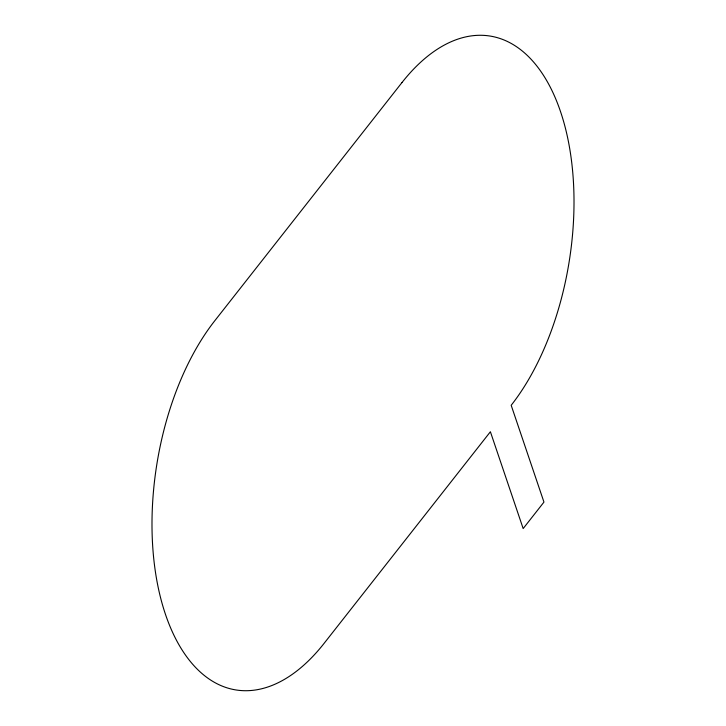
<?xml version="1.0" encoding="UTF-8"?>
<svg xmlns="http://www.w3.org/2000/svg" width="726" height="726" viewBox="0 0 726 726"><rect width="100%" height="100%" fill="white"/><g stroke="black" fill="none" stroke-linecap="round" stroke-linejoin="round"><path stroke-width="1.09" d="M401.95 82.582L214.814 320.71A210.558 113.982 -80.8 0 0 165.464 614.35A210.558 113.982 -80.8 0 0 324.05 643.418L490.395 431.752L523.165 528.564L543.955 502.102L511.186 405.29A210.558 113.982 -80.8 0 0 560.536 111.65A210.558 113.982 -80.8 0 0 401.95 82.582"/></g></svg>
